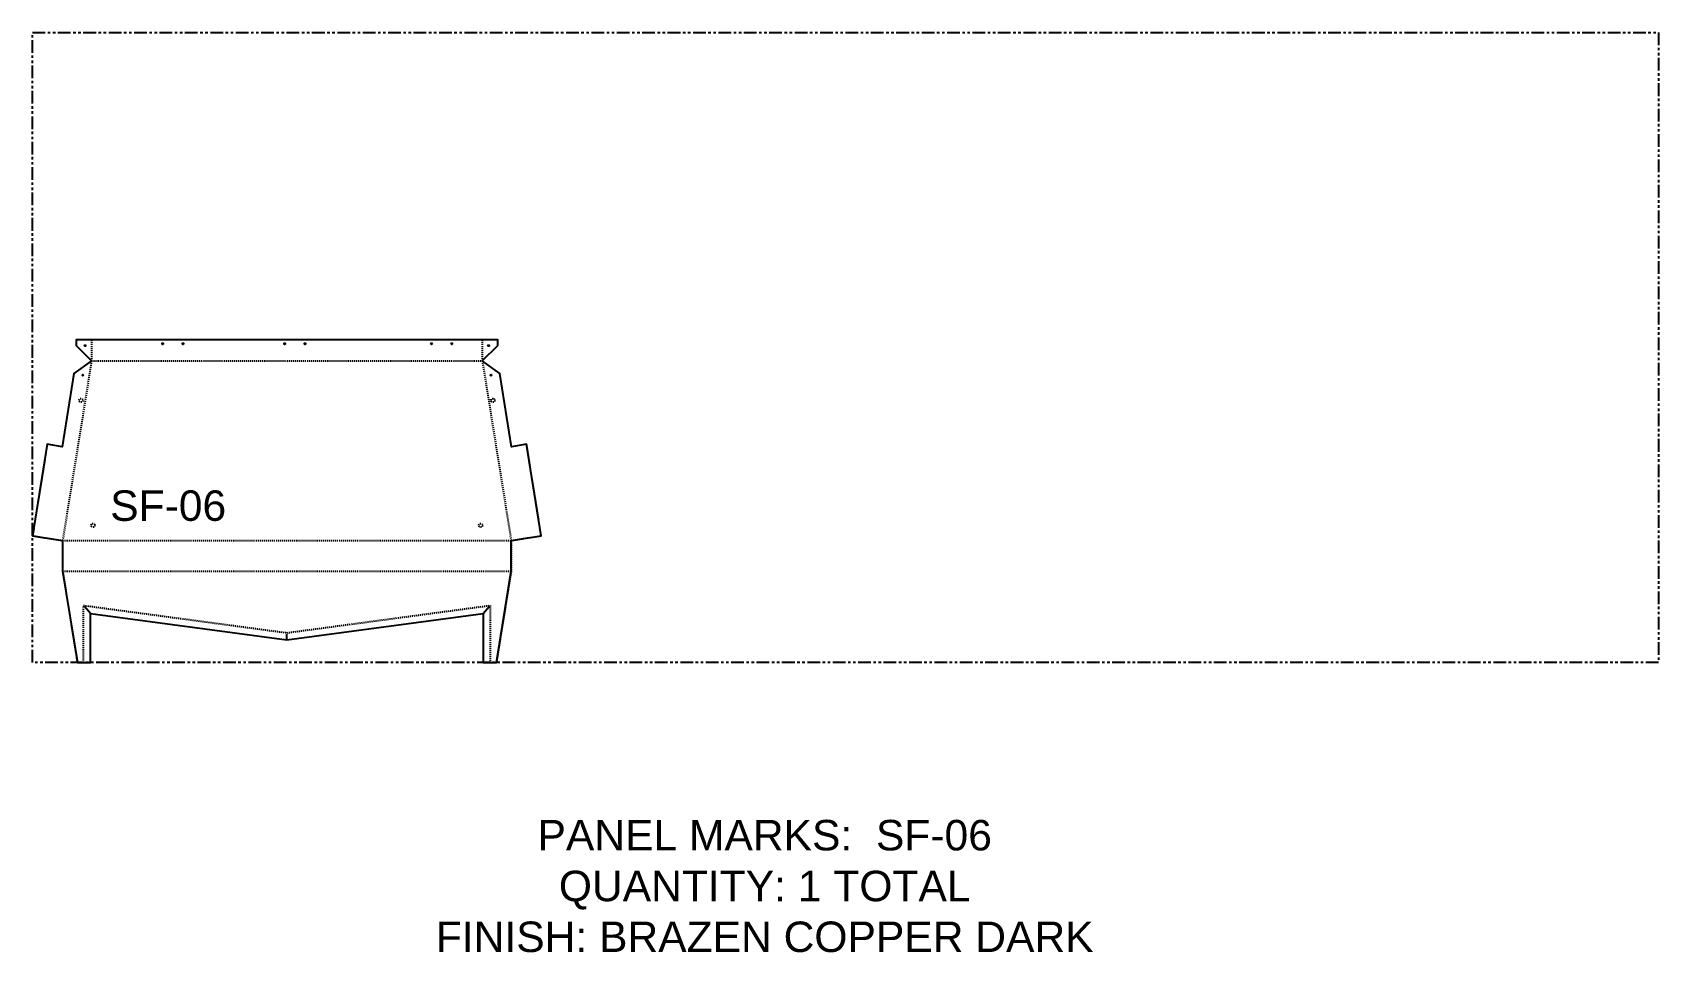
# Model space of a CAD drawing. Header units: inches. Extents: x 0 to 160, y -29 to 62.
import ezdxf

# ---------------------------------------------------------------- set-up
doc = ezdxf.new("R2010")
doc.units = ezdxf.units.IN
doc.header["$MEASUREMENT"] = 0
doc.linetypes.add('HIDDEN', pattern=[0.375, 0.25, -0.125])
doc.linetypes.add('PHANTOM', pattern=[2.5, 1.25, -0.25, 0.25, -0.25, 0.25, -0.25])
for name, color, linetype in [('CUT', 7, 'Continuous'), ('HOLES', 6, 'Continuous'), ('RELIEF', 82, 'Continuous'), ('ROUT', 1, 'HIDDEN'), ('SHEET', 5, 'PHANTOM'), ('TEXT', 2, 'PHANTOM'), ('WEEPS', 3, 'HIDDEN')]:
    doc.layers.add(name, color=color, linetype=linetype)
doc.styles.get("Standard").update_dxf_attribs({"font": 'arial.ttf'})

msp = doc.modelspace()

# ---------------------------------------------------------------- linework, layer by layer
at = {"layer": 'CUT', "ltscale": 0.25}
msp.add_lwpolyline([(5.72, 4.84), (25.03, 2.24), (44.34, 4.84), (44.34, 0), (45.65, 0), (47.1, 9), (47.1, 12), (50.06, 12.48), (48.62, 21.48), (47.14, 21.24), (45.98, 28.43), (44.26, 29.69), (45.78, 31.19), (45.78, 31.75), (4.29, 31.75), (4.29, 31.19), (5.81, 29.69), (4.08, 28.43), (2.93, 21.24), (1.45, 21.48), (0, 12.48), (2.96, 12), (2.96, 9), (4.41, 0), (5.72, 0)], close=True, dxfattribs=at)
at = {"layer": 'HOLES', "ltscale": 0.25}
for centre in [(5.18, 31.18), (12.81, 31.37), (14.81, 31.37), (24.81, 31.37), (26.81, 31.37), (39.26, 31.37), (41.26, 31.37), (44.88, 31.18), (4.95, 28.28), (45.12, 28.28)]:
    msp.add_circle(centre, 0.0625, dxfattribs=at)
at = {"layer": 'RELIEF'}
for p, q in [((5.72, 4.84), (5.11, 5.53)), ((44.34, 4.84), (44.95, 5.53)), ((25.03, 2.24), (25.03, 2.8))]:
    msp.add_line(p, q, dxfattribs=at)
at = {"layer": 'ROUT', "ltscale": 0.25}
for p, q in [((44.26, 31.75), (44.26, 29.69)), ((5.81, 29.69), (44.26, 29.69)), ((2.96, 9), (47.1, 9))]:
    msp.add_line(p, q, dxfattribs=at)
for points in [[(5.81, 31.75), (5.81, 29.69), (2.96, 12), (2.96, 9), (4.41, 0)], [(44.26, 29.69), (47.1, 12), (47.1, 9), (45.65, 0)], [(1.45, 21.48), (0, 12.48), (2.96, 12), (47.1, 12), (50.06, 12.48), (48.62, 21.48)], [(5.03, 0), (5.03, 5.62), (25.03, 2.93), (45.03, 5.62), (45.03, -0.01)]]:
    msp.add_lwpolyline(points, dxfattribs=at)
at = {"layer": 'SHEET'}
msp.add_lwpolyline([(0, 62), (160, 62), (160, 0), (0, 0)], close=True, dxfattribs=at)
at = {"layer": 'WEEPS', "ltscale": 0.25}
for centre in [(4.77, 25.8), (45.3, 25.8), (5.96, 13.5), (44.1, 13.5)]:
    msp.add_circle(centre, 0.188, dxfattribs=at)

# ---------------------------------------------------------------- texts
at = {"layer": 'TEXT', "char_height": 3, "attachment_point": 5}
for s, width, insert in [('SF-06', 14.5192, (13.35, 15.42)), ('PANEL MARKS:  SF-06\\PQUANTITY: 1 TOTAL\\PFINISH: BRAZEN COPPER DARK', 199.7409, (72.05, -22.01))]:
    msp.add_mtext_dynamic_manual_height_columns(s, width=width, gutter_width=1, heights=[0], dxfattribs=dict(at, insert=insert))

doc.saveas('drawing.dxf')
